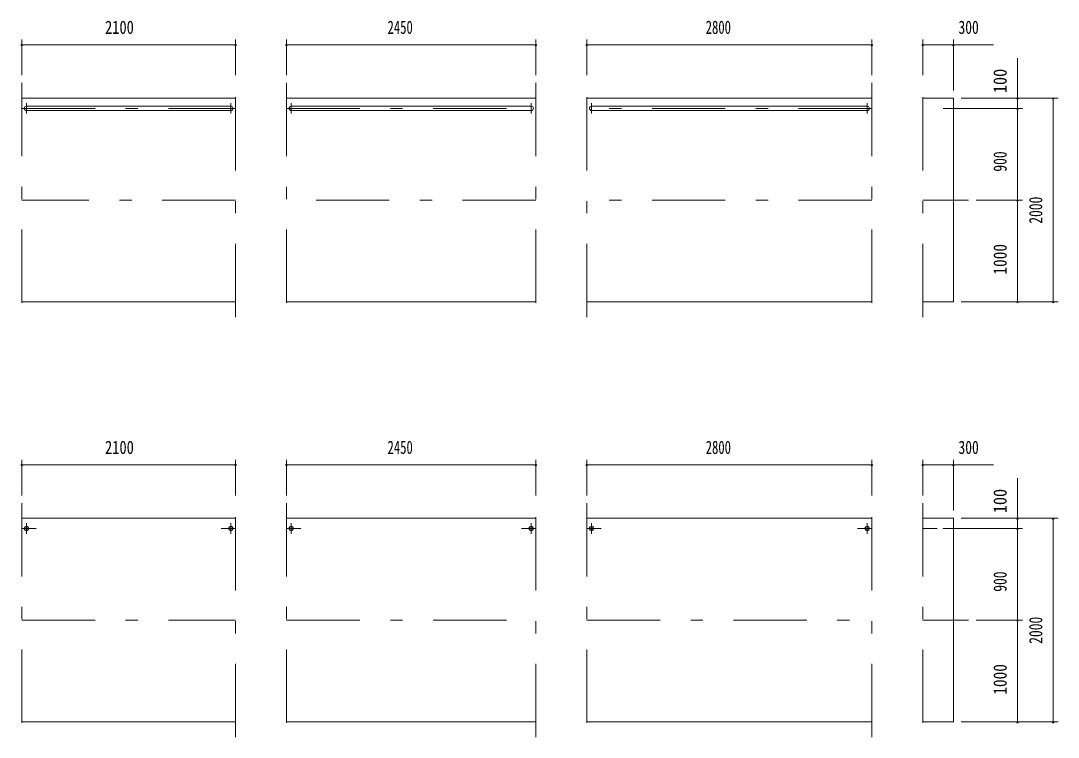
# Model space of a CAD drawing. Units: millimetres, scale not verified. Extents: x -25778 to 25782, y -10500 to 10500.
# Drawn here: x -15221 to -5031, y -7705 to -670 of the extents above; entities that cross this region are included whole.
import ezdxf
from ezdxf.enums import TextEntityAlignment as Align

# ---------------------------------------------------------------- set-up
doc = ezdxf.new("R2010")
doc.units = ezdxf.units.MM
doc.header["$LTSCALE"] = 60
doc.linetypes.add('USER3', pattern=[24, 12, -5, 2, -5])
for name, color, linetype, lineweight in [('0-2_1-0BOLD', 7, 'Continuous', 18), ('0-3_1-2CENTER', 3, 'USER3', 18), ('0-5_1-5DIM', 3, 'Continuous', 18)]:
    doc.layers.add(name, color=color, linetype=linetype, lineweight=lineweight)
doc.styles.add('ＭＳ ゴシック', font='')
doc.styles.get('ＭＳ ゴシック').set_extended_font_data('MS Gothic')

msp = doc.modelspace()

# ---------------------------------------------------------------- linework, layer by layer
at = {"layer": '0-2_1-0BOLD'}
for p, q in [((-15210.96, -1430.17), (-13110.95, -1430.17)), ((-13157.31, -1508.82), (-15164.61, -1508.82)), ((-12610.95, -1430.17), (-10160.95, -1430.17)), ((-10207.3, -1508.82), (-12564.6, -1508.82)), ((-9660.95, -1430.17), (-6860.96, -1430.17)), ((-6907.31, -1508.82), (-9614.6, -1508.82)), ((-15164.61, -1551.52), (-13157.31, -1551.52)), ((-12564.6, -1551.52), (-10207.3, -1551.52)), ((-9614.6, -1551.52), (-6907.31, -1551.52)), ((-13110.95, -3430.17), (-15210.96, -3430.17)), ((-10160.95, -3430.17), (-12610.95, -3430.17)), ((-6860.96, -3430.17), (-9660.95, -3430.17)), ((-13110.95, -5555.16), (-15210.96, -5555.16)), ((-10160.95, -5555.16), (-12610.95, -5555.16)), ((-6860.96, -5555.16), (-9660.95, -5555.16)), ((-15210.96, -7555.16), (-13110.95, -7555.16)), ((-12610.95, -7555.16), (-10160.95, -7555.16)), ((-9660.95, -7555.16), (-6860.96, -7555.16))]:
    msp.add_line(p, q, dxfattribs=at)
for points in [[(-6360.96, -1430.17), (-6060.96, -1430.17), (-6060.96, -3430.17), (-6360.96, -3430.17)], [(-6360.96, -7555.16), (-6060.96, -7555.16), (-6060.96, -5555.16), (-6360.96, -5555.16)]]:
    msp.add_lwpolyline(points, dxfattribs=at)
for centre, radius in [((-15164.61, -5655.17), 21.35), ((-15164.61, -5655.17), 19.05), ((-13157.31, -5655.17), 21.35), ((-13157.31, -5655.17), 19.05), ((-12564.6, -5655.17), 21.35), ((-12564.6, -5655.17), 19.05), ((-10207.31, -5655.17), 21.35), ((-10207.31, -5655.17), 19.05), ((-9614.6, -5655.17), 21.35), ((-9614.6, -5655.17), 19.05), ((-6907.31, -5655.17), 21.35), ((-6907.31, -5655.17), 19.05)]:
    msp.add_circle(centre, radius, dxfattribs=at)
for centre, start, end in [((-15164.61, -1530.17), 90, 270), ((-13157.31, -1530.17), 270, 90), ((-12564.6, -1530.17), 90, 270), ((-10207.3, -1530.17), 270, 90), ((-9614.6, -1530.17), 90, 270), ((-6907.31, -1530.17), 270, 90)]:
    msp.add_arc(centre, 21.35, start, end, dxfattribs=at)
at = {"layer": '0-3_1-2CENTER'}
for p, q in [((-15210.96, -1280.17), (-15210.96, -3580.16)), ((-13110.95, -3580.16), (-13110.95, -1280.17)), ((-12610.95, -1280.17), (-12610.95, -3580.16)), ((-10160.95, -1280.17), (-10160.95, -3580.16)), ((-9660.95, -3580.16), (-9660.95, -1280.17)), ((-6860.96, -1280.17), (-6860.96, -3580.16)), ((-6360.96, -3580.16), (-6360.96, -1280.17)), ((-15164.61, -1478.82), (-15164.61, -1581.52)), ((-13157.31, -1478.82), (-13157.31, -1581.52)), ((-12564.6, -1581.52), (-12564.6, -1478.82)), ((-10207.3, -1478.82), (-10207.3, -1581.52)), ((-9614.6, -1478.82), (-9614.6, -1581.52)), ((-6907.31, -1478.82), (-6907.31, -1581.52)), ((-15210.96, -1530.17), (-13110.95, -1530.17)), ((-12610.95, -1530.17), (-10160.95, -1530.17)), ((-6860.96, -1530.17), (-9660.95, -1530.17)), ((-13110.95, -2430.17), (-15210.96, -2430.17)), ((-10160.95, -2430.17), (-12610.95, -2430.17)), ((-6860.96, -2430.17), (-9660.95, -2430.17)), ((-5910.96, -2430.17), (-6360.96, -2430.17)), ((-15210.96, -5405.17), (-15210.96, -7705.16)), ((-13110.95, -7705.16), (-13110.95, -5405.17)), ((-12610.95, -5405.17), (-12610.95, -7705.16)), ((-10160.95, -7705.16), (-10160.95, -5405.17)), ((-9660.95, -5405.17), (-9660.95, -7705.16)), ((-6860.96, -7705.16), (-6860.96, -5405.17)), ((-6360.96, -5405.17), (-6360.96, -7705.16)), ((-15164.61, -5603.82), (-15164.61, -5706.52)), ((-13157.31, -5603.82), (-13157.31, -5706.52)), ((-12564.6, -5603.82), (-12564.6, -5706.52)), ((-10207.31, -5603.82), (-10207.31, -5706.52)), ((-9614.6, -5706.52), (-9614.6, -5603.82)), ((-6907.31, -5603.82), (-6907.31, -5706.52)), ((-15210.96, -5655.17), (-15069.53, -5655.17)), ((-13110.95, -5655.17), (-13252.38, -5655.17)), ((-12610.95, -5655.17), (-12469.53, -5655.17)), ((-10302.38, -5655.17), (-10160.95, -5655.17)), ((-9660.95, -5655.17), (-9519.53, -5655.17)), ((-7002.38, -5655.17), (-6860.96, -5655.17)), ((-6219.54, -5655.17), (-6360.96, -5655.17)), ((-15210.96, -6555.16), (-13110.95, -6555.16)), ((-12610.95, -6555.16), (-10160.95, -6555.16)), ((-9660.95, -6555.16), (-6860.96, -6555.16)), ((-6360.96, -6555.16), (-5910.96, -6555.16))]:
    msp.add_line(p, q, dxfattribs=at)
at = {"layer": '0-5_1-5DIM'}
for p, q in [((-15200.96, -905.17), (-15220.96, -905.17)), ((-15210.96, -855.17), (-15210.96, -1205.17)), ((-13110.95, -905.17), (-15210.96, -905.17)), ((-13100.96, -905.17), (-13120.96, -905.17)), ((-13110.95, -1205.17), (-13110.95, -855.17)), ((-12600.96, -905.17), (-12620.96, -905.17)), ((-12610.95, -855.17), (-12610.95, -1205.17)), ((-10160.95, -905.17), (-12610.95, -905.17)), ((-10150.95, -905.17), (-10170.95, -905.17)), ((-10160.95, -1205.17), (-10160.95, -855.17)), ((-9650.95, -905.17), (-9670.95, -905.17)), ((-9660.95, -1205.17), (-9660.95, -855.17)), ((-9660.95, -905.17), (-6860.96, -905.17)), ((-6850.96, -905.17), (-6870.96, -905.17)), ((-6860.96, -855.17), (-6860.96, -1205.17)), ((-6350.96, -905.17), (-6370.96, -905.17)), ((-6360.96, -1205.17), (-6360.96, -855.17)), ((-6360.96, -905.17), (-5668.45, -905.17)), ((-6050.96, -905.17), (-6070.96, -905.17)), ((-6060.96, -1355.17), (-6060.96, -855.17)), ((-5430.96, -1037.66), (-5430.96, -3430.17)), ((-5030.96, -1430.17), (-5985.96, -1430.17)), ((-5420.96, -1430.17), (-5440.96, -1430.17)), ((-5070.96, -1430.17), (-5090.96, -1430.17)), ((-5080.96, -3430.17), (-5080.96, -1430.17)), ((-6160.61, -1530.17), (-5380.96, -1530.17)), ((-5420.96, -1530.17), (-5440.96, -1530.17)), ((-5380.96, -2430.17), (-5835.96, -2430.17)), ((-5420.96, -2430.17), (-5440.96, -2430.17)), ((-5985.96, -3430.17), (-5030.96, -3430.17)), ((-5420.96, -3430.17), (-5440.96, -3430.17)), ((-5070.96, -3430.17), (-5090.96, -3430.17)), ((-15210.96, -4980.16), (-15210.96, -5330.16)), ((-13110.95, -5330.16), (-13110.95, -4980.16)), ((-12610.95, -4980.16), (-12610.95, -5330.16)), ((-10160.95, -5330.16), (-10160.95, -4980.16)), ((-9660.95, -4980.16), (-9660.95, -5330.16)), ((-6860.96, -5330.16), (-6860.96, -4980.16)), ((-6360.96, -5330.16), (-6360.96, -4980.16)), ((-6060.96, -5480.16), (-6060.96, -4980.16)), ((-15200.96, -5030.17), (-15220.96, -5030.17)), ((-13110.95, -5030.17), (-15210.96, -5030.17)), ((-13100.96, -5030.17), (-13120.96, -5030.17)), ((-12600.96, -5030.17), (-12620.96, -5030.17)), ((-10160.95, -5030.17), (-12610.95, -5030.17)), ((-10150.95, -5030.17), (-10170.95, -5030.17)), ((-9650.95, -5030.17), (-9670.95, -5030.17)), ((-6860.96, -5030.17), (-9660.95, -5030.17)), ((-6850.96, -5030.17), (-6870.96, -5030.17)), ((-6350.96, -5030.17), (-6370.96, -5030.17)), ((-6360.96, -5030.17), (-5668.45, -5030.17)), ((-6050.96, -5030.17), (-6070.96, -5030.17)), ((-5430.96, -5162.66), (-5430.96, -7555.17)), ((-5030.96, -5555.16), (-5985.96, -5555.16)), ((-5420.96, -5555.16), (-5440.96, -5555.16)), ((-5070.96, -5555.16), (-5090.96, -5555.16)), ((-5080.96, -7555.17), (-5080.96, -5555.16)), ((-5380.96, -5655.16), (-6160.61, -5655.16)), ((-5420.96, -5655.17), (-5440.96, -5655.17)), ((-5835.96, -6555.16), (-5380.96, -6555.16)), ((-5420.96, -6555.16), (-5440.96, -6555.16)), ((-5030.96, -7555.17), (-5985.96, -7555.17)), ((-5420.96, -7555.17), (-5440.96, -7555.17)), ((-5070.96, -7555.17), (-5090.96, -7555.17))]:
    msp.add_line(p, q, dxfattribs=at)
for centre in [(-15210.96, -905.17), (-13110.96, -905.17), (-12610.96, -905.17), (-10160.95, -905.17), (-9660.95, -905.17), (-6860.96, -905.17), (-6360.96, -905.17), (-6060.96, -905.17), (-5430.96, -1430.17), (-5080.96, -1430.17), (-5430.96, -1530.17), (-5430.96, -2430.17), (-5430.96, -3430.17), (-5080.96, -3430.17), (-15210.96, -5030.17), (-13110.96, -5030.17), (-12610.96, -5030.17), (-10160.95, -5030.17), (-9660.95, -5030.17), (-6860.96, -5030.17), (-6360.96, -5030.17), (-6060.96, -5030.17), (-5430.96, -5555.16), (-5080.96, -5555.16), (-5430.96, -5655.17), (-5430.96, -6555.16), (-5430.96, -7555.17), (-5080.96, -7555.17)]:
    msp.add_arc(centre, 10, 180, 0, dxfattribs=at)

# ---------------------------------------------------------------- texts
at = {"layer": '0-5_1-5DIM', "color": 7, "style": 'ＭＳ ゴシック'}
for s, width, p in [('2100', 0.8, (-14393.46, -837.41)), ('2450', 0.7, (-11618.46, -837.41)), ('2800', 0.7, (-8493.46, -837.41)), ('300', 0.75, (-6010.96, -837.4)), ('2100', 0.8, (-14393.46, -4962.4)), ('2450', 0.7, (-11618.46, -4962.4)), ('2800', 0.7, (-8493.46, -4962.4)), ('300', 0.75, (-6010.96, -4962.4))]:
    msp.add_text(s, height=130.2, dxfattribs=dict(at, width=width)).set_placement(p, align=Align.BOTTOM_LEFT)
for s, width, p in [('100', 0.9, (-5498.72, -1380.17)), ('900', 0.75, (-5498.72, -2151.42)), ('2000', 0.75, (-5148.72, -2662.67)), ('1000', 0.85, (-5498.72, -3162.67)), ('100', 0.9, (-5498.72, -5505.16)), ('900', 0.75, (-5498.72, -6276.41)), ('2000', 0.75, (-5148.72, -6787.66)), ('1000', 0.85, (-5498.72, -7287.66))]:
    msp.add_text(s, height=130.2, rotation=90, dxfattribs=dict(at, width=width)).set_placement(p, align=Align.BOTTOM_LEFT)

doc.saveas('drawing.dxf')
